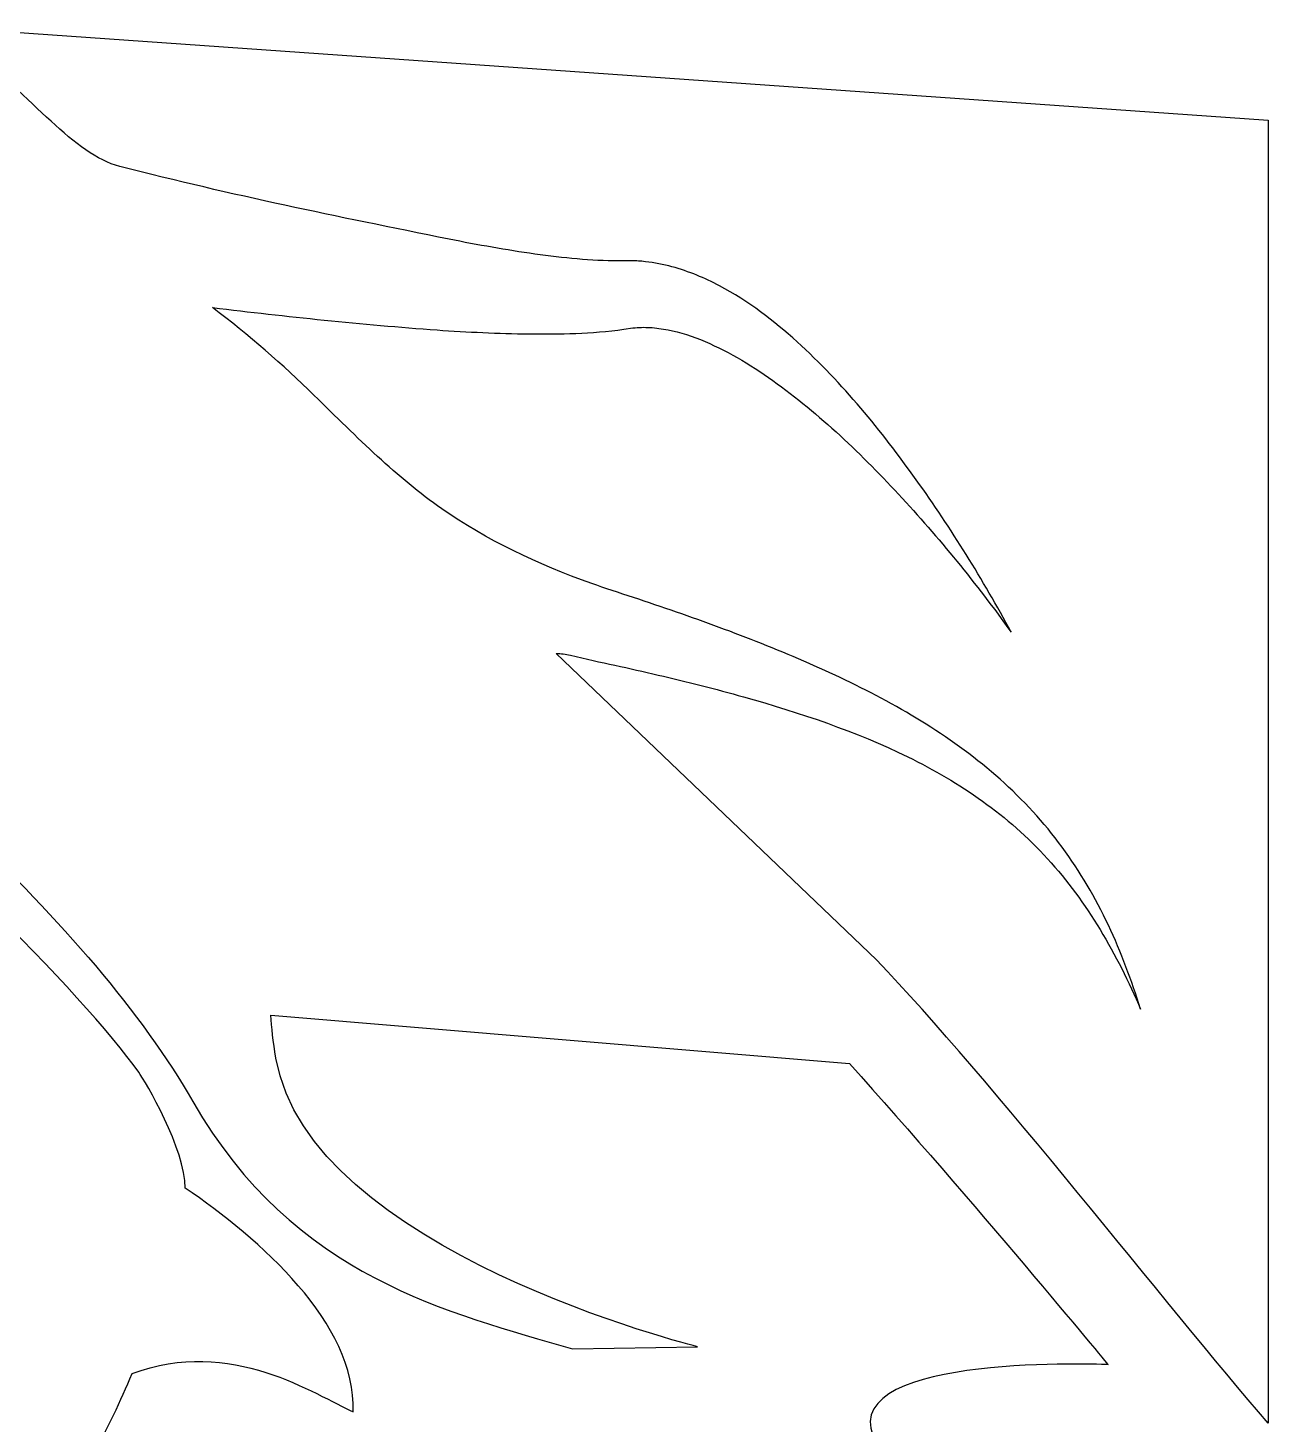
# Model space of a CAD drawing. Extents: x -11 to 3328, y 13 to 1701.
# Drawn here: x 482.2 to 684.3, y 323.3 to 550.7 of the extents above; entities that cross this region are included whole.
import ezdxf

# ---------------------------------------------------------------- set-up
doc = ezdxf.new("R2010")
doc.units = 0
doc.layers.add('H0107_Printing_Least_5', color=7, linetype='CONTINUOUS')

msp = doc.modelspace()

# ---------------------------------------------------------------- linework, layer by layer
at = {"layer": 'H0107_Printing_Least_5', "color": 1}
for points in [[(469.920988, 550.703586), (684.299983, 535.661587)], [(684.299983, 535.661587), (684.299983, 323.510592)], [(580.561985, 512.797587), (579.371986, 512.799587), (578.416986, 512.781587)], [(579.330986, 501.637587), (580.816985, 501.854587)], [(620.468984, 398.95659), (568.300986, 448.853589)], [(521.806987, 389.94059), (616.087985, 382.04359)], [(570.940986, 335.602592), (591.330985, 335.937592)]]:
    msp.add_lwpolyline(points, dxfattribs=at)
for points in [[(497.176988, 528.146587), (489.725988, 530.057587), (482.962988, 539.527587), (472.667988, 547.248586)], [(550.867986, 516.297587), (532.182987, 520.063587), (515.993987, 523.349587), (497.176988, 528.146587)], [(564.828986, 513.880587), (560.196986, 514.531587), (555.534986, 515.368587), (550.867986, 516.297587)], [(578.416986, 512.781587), (574.081986, 512.748587), (569.444986, 513.236587), (564.828986, 513.880587)], [(582.829985, 512.636587), (582.088985, 512.723587), (581.327985, 512.769587), (580.561985, 512.797587)], [(587.164985, 511.809587), (585.770985, 512.179587), (584.325985, 512.470587), (582.829985, 512.636587)], [(594.915985, 508.706587), (592.530985, 509.966587), (589.957985, 511.056587), (587.164985, 511.809587)], [(607.549985, 499.602588), (603.780985, 502.990587), (599.690985, 506.169587), (594.915985, 508.706587)], [(528.838987, 490.890588), (523.787987, 495.820588), (518.226987, 500.707587), (512.293987, 505.163587)], [(512.293987, 505.163587), (524.400987, 503.717587), (536.584987, 502.398587), (548.916986, 501.519587)], [(548.916986, 501.519587), (553.864986, 501.182587), (558.833986, 500.927587), (563.873986, 500.868587)], [(563.873986, 500.868587), (568.918986, 500.830587), (574.005986, 500.912587), (579.330986, 501.637587)], [(580.816985, 501.854587), (581.266985, 501.897587), (581.720985, 501.930587), (582.180985, 501.941587)], [(582.180985, 501.941587), (583.109985, 501.964587), (584.069985, 501.905587), (585.045985, 501.780587)], [(585.045985, 501.780587), (587.000985, 501.524587), (589.022985, 500.981587), (591.044985, 500.232587)], [(591.044985, 500.232587), (595.094985, 498.721588), (599.087985, 496.420588), (602.897985, 493.780588)], [(626.974984, 477.126588), (621.260984, 485.082588), (615.035985, 492.779588), (607.549985, 499.602588)], [(602.897985, 493.780588), (610.536985, 488.439588), (617.537985, 481.800588), (624.089984, 474.769588)], [(549.667986, 472.410588), (542.319986, 477.463588), (536.012987, 483.920588), (528.838987, 490.890588)], [(642.436984, 452.298589), (637.830984, 460.861588), (632.658984, 469.139588), (626.974984, 477.126588)], [(624.089984, 474.769588), (630.630984, 467.699588), (636.778984, 460.193588), (642.436984, 452.298589)], [(574.091986, 460.228588), (565.272986, 463.374588), (556.959986, 467.301588), (549.667986, 472.410588)], [(587.884985, 455.579589), (583.263985, 457.210589), (578.411986, 458.696589), (574.091986, 460.228588)], [(426.514989, 455.400589), (454.528989, 438.493589), (492.684988, 404.51659), (509.111987, 375.859591)], [(601.773985, 450.439589), (597.177985, 452.267589), (592.541985, 453.960589), (587.884985, 455.579589)], [(628.572984, 437.323589), (620.070984, 442.634589), (610.970985, 446.783589), (601.773985, 450.439589)], [(568.300986, 448.853589), (569.061986, 448.823589), (569.832986, 448.728589), (570.619986, 448.537589)], [(570.619986, 448.537589), (575.623986, 447.339589), (580.204985, 446.458589), (584.907985, 445.330589)], [(584.907985, 445.330589), (589.589985, 444.233589), (594.236985, 443.068589), (598.842985, 441.773589)], [(598.842985, 441.773589), (608.049985, 439.187589), (617.098985, 436.146589), (625.595984, 431.997589)], [(500.282987, 380.65959), (491.244988, 393.30559), (462.377988, 422.468589), (440.255989, 438.656589)], [(650.729984, 417.31659), (644.852984, 425.366589), (637.054984, 432.031589), (628.572984, 437.323589)], [(625.595984, 431.997589), (634.082984, 427.858589), (641.966984, 422.450589), (648.375984, 415.38359)], [(663.526983, 390.91159), (660.635983, 400.18159), (656.663984, 409.29659), (650.729984, 417.31659)], [(648.375984, 415.38359), (654.819984, 408.35759), (659.686984, 399.84259), (663.526983, 390.91159)], [(684.299983, 323.510592), (667.698983, 342.748591), (639.285984, 379.393591), (620.468984, 398.95659)], [(522.638987, 382.94259), (522.179987, 385.65159), (521.918987, 387.95459), (521.806987, 389.94059)], [(591.330985, 335.937592), (591.330985, 335.937592), (527.954987, 351.545591), (522.638987, 382.94259)], [(616.087985, 382.04359), (636.120984, 359.825591), (658.216984, 333.029592), (658.216984, 333.029592)], [(507.870987, 361.786591), (507.922987, 367.962591), (501.293987, 379.250591), (500.282987, 380.65959)], [(509.111987, 375.859591), (525.533987, 347.196591), (551.137986, 341.400591), (570.940986, 335.602592)], [(535.200987, 325.333592), (535.782987, 339.815592), (519.932987, 353.506591), (507.870987, 361.786591)], [(499.184988, 331.558592), (515.249987, 337.688592), (529.200987, 328.024592), (535.200987, 325.333592)], [(658.216984, 333.029592), (658.216984, 333.029592), (614.739985, 334.959592), (619.891985, 321.434592)], [(485.652988, 302.226592), (489.768988, 312.912592), (495.686988, 322.864592), (499.184988, 331.558592)]]:
    msp.add_open_spline(points, degree=3, dxfattribs=at)

doc.saveas('drawing.dxf')
